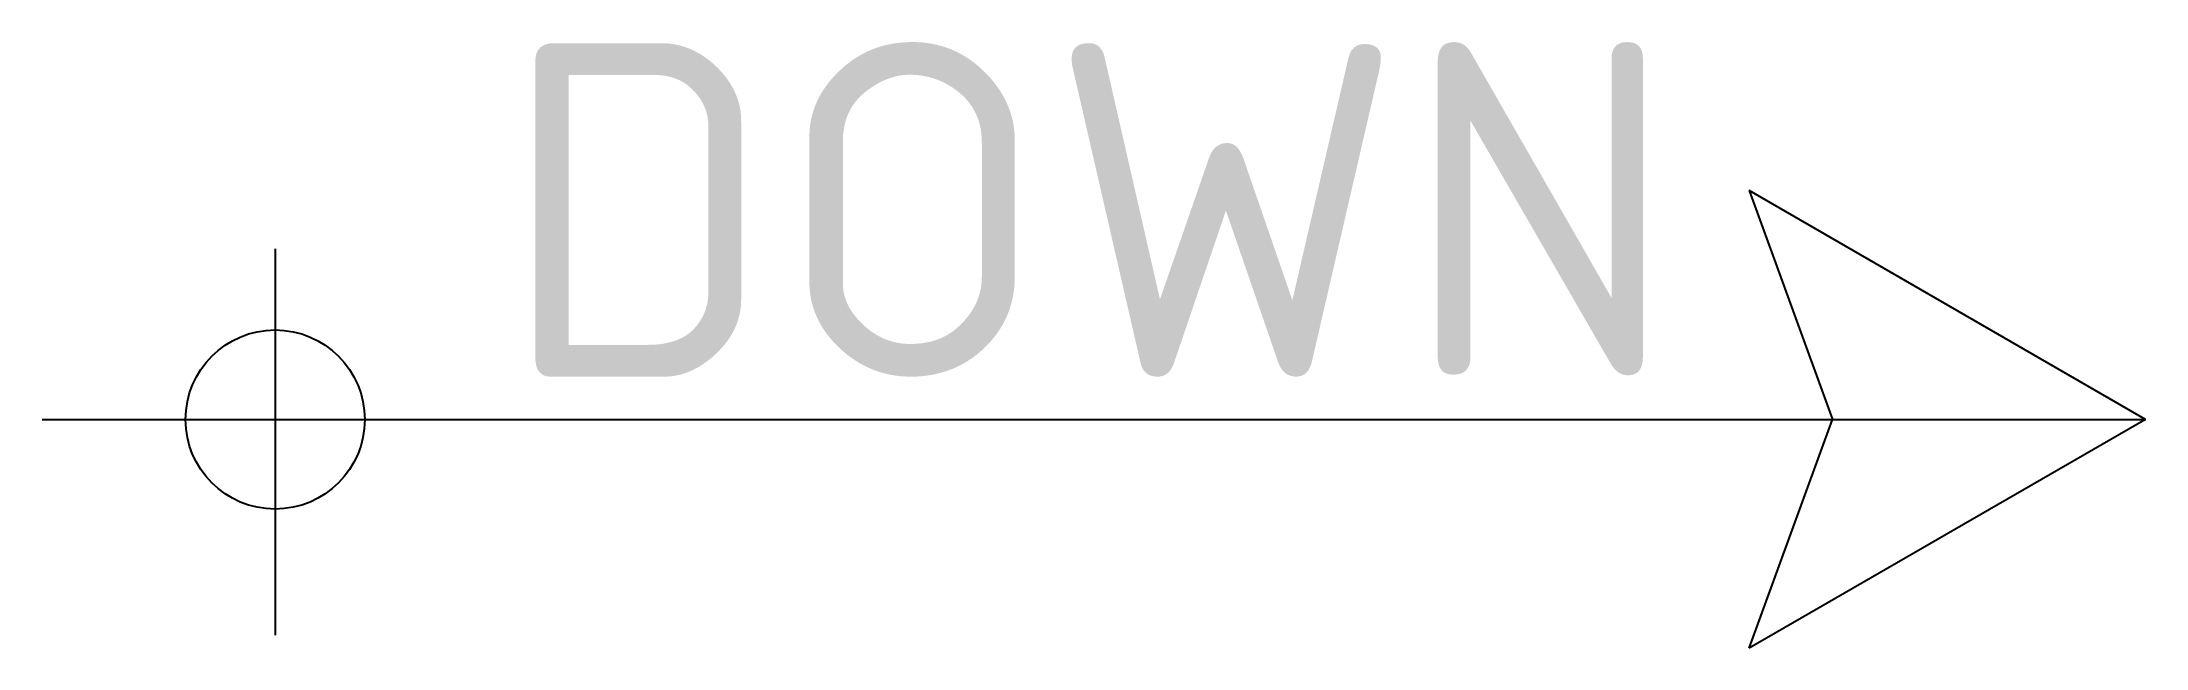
# Model space of a CAD drawing. Extents: x 553 to 1657, y 709 to 1027.
import ezdxf

# ---------------------------------------------------------------- set-up
doc = ezdxf.new("R2010")
doc.units = 0
doc.header["$LTSCALE"] = 10
doc.layers.get('0').update_dxf_attribs({"linetype": 'CONTINUOUS'})
doc.styles.get("Standard").update_dxf_attribs({"font": 'ISO3098B.SHX'})

msp = doc.modelspace()

# ---------------------------------------------------------------- linework, layer by layer
for p, q in [((1449.2, 948.6), (1492.9, 828.6)), ((1657.1, 828.6), (1449.2, 948.6)), ((675.7, 918), (675.7, 715.4)), ((553.4, 828.5), (1657.4, 828.5)), ((1657.1, 828.6), (1449.2, 708.6)), ((1449.2, 708.6), (1492.9, 828.6))]:
    msp.add_line(p, q)
msp.add_circle((675.7, 828.5), 47)

# ---------------------------------------------------------------- texts
at = {"color": 2}
msp.add_text('DOWN', height=175, dxfattribs=at).set_placement((794.3, 851))

doc.saveas('drawing.dxf')
